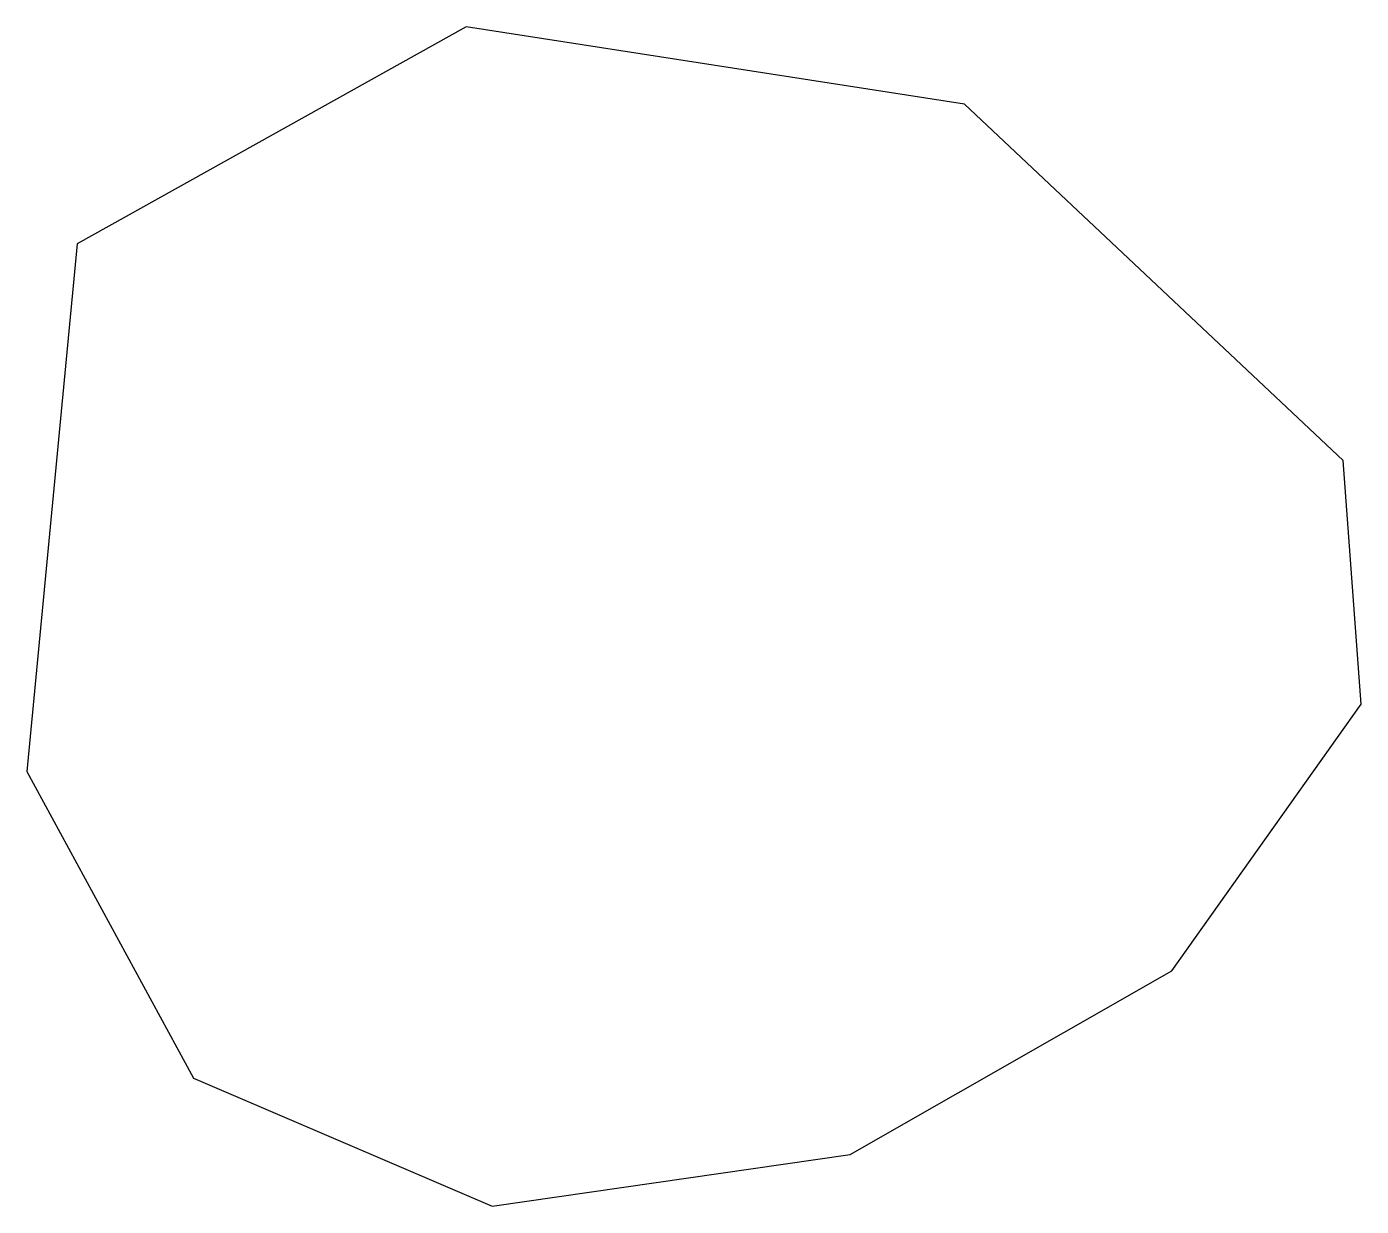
# Model space of a CAD drawing. Extents: x 0 to 203, y 8 to 351.
# Drawn here: x 30.331 to 31.727, y 67.08 to 68.314 of the extents above; entities that cross this region are included whole.
import ezdxf

# ---------------------------------------------------------------- set-up
doc = ezdxf.new("R2010")
doc.units = 0

msp = doc.modelspace()

# ---------------------------------------------------------------- linework, layer by layer
at = {"layer": 'Layer 1'}
for p, q in [((30.790989, 68.313948), (30.384174, 68.086859)), ((31.312162, 68.232784), (30.790989, 68.313948)), ((31.70821, 67.860184), (31.312162, 68.232784)), ((30.384174, 68.086859), (30.3312, 67.5347)), ((31.72735, 67.605292), (31.70821, 67.860184)), ((31.529048, 67.326046), (31.72735, 67.605292)), ((30.3312, 67.5347), (30.50572, 67.213949)), ((30.3312, 67.5347), (30.3312, 67.5347)), ((31.19257, 67.134058), (31.529048, 67.326046)), ((30.50572, 67.213949), (30.818074, 67.079851)), ((30.818074, 67.079851), (31.19257, 67.134058))]:
    msp.add_line(p, q, dxfattribs=at)

doc.saveas('drawing.dxf')
